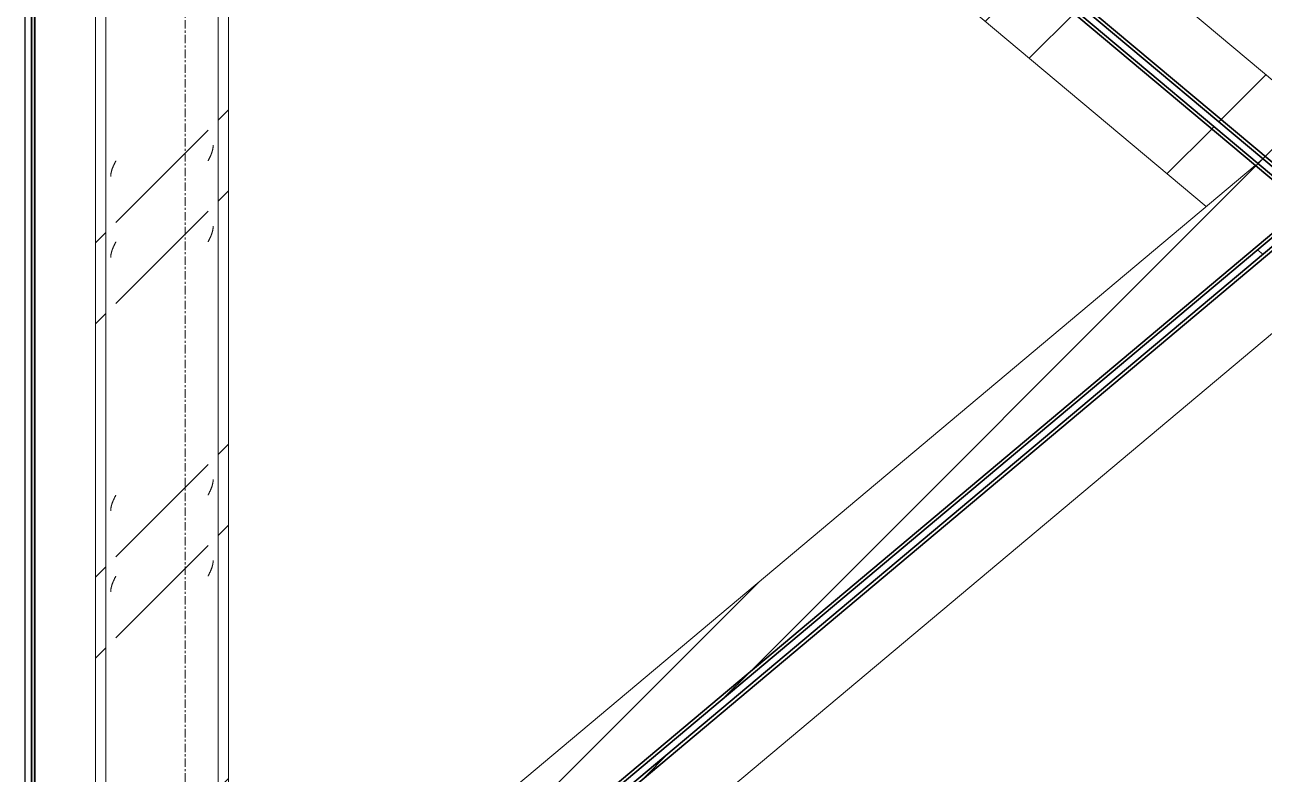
# Model space of a CAD drawing. Header units: centimetres. Extents: x -6741 to 14818, y -293 to 1595.
# Drawn here: x 630.2 to 816.8, y 156.8 to 269.5 of the extents above; entities that cross this region are included whole.
import ezdxf

# ---------------------------------------------------------------- set-up
doc = ezdxf.new("R2010")
doc.units = ezdxf.units.CM
doc.linetypes.add('Grid Line', pattern=[2.2225, 1.27, -0.3175, 0.3175, -0.3175])
for name, color, linetype, lineweight in [('A-GENM', 7, 'Continuous', 9), ('A-WALL', 7, 'Continuous', 9), ('A-WALL-PATT', 7, 'Continuous', 35), ('S-BEAM', 7, 'Continuous', 9), ('S-COLS', 7, 'Continuous', 9), ('S-GRID', 7, 'Continuous', 9)]:
    doc.layers.add(name, color=color, linetype=linetype, lineweight=lineweight)
pattern_1 = [(45, (152.695, 0), (-25.14472, 25.14472), []), (45, (152.695, 38.1), (-25.14472, 25.14472), [])]

# ---------------------------------------------------------------- blocks, each defined once
blk = doc.blocks.new('RVR_PQ_Terminación Fachada - RVR_PQ_Terminación Fachada-1834260-Elevación Eje 7')
at = {"layer": 'A-GENM', "color": 254, "lineweight": 25, "true_color": 0xcccccc}
for p, q in [((-6824.58, 938.29), (-6824.58, 96.73)), ((-6823.58, 96.73), (-6823.58, 938.29))]:
    blk.add_line(p, q, dxfattribs=at)
blk = doc.blocks.new('PQ_RVR_ARQ-01_ZZ_ZZ_MO_T_A_rvt-2-Elevación Eje 7')
at = {"layer": 'A-WALL-PATT', "lineweight": 9, "true_color": 0xeaeaea}
blk.add_hatch(color=254, dxfattribs=at).paths.add_polyline_path([(-6823.58, 99), (-6823.08, 99), (-6823.08, 938.29), (-6823.58, 938.29), (-6823.58, 127.04)])
at = {"layer": 'A-WALL', "color": 254, "lineweight": 35, "true_color": 0xcccccc}
for p, q in [((-6823.58, 938.29), (-6823.58, 99)), ((-6823.08, 99), (-6823.08, 938.29))]:
    blk.add_line(p, q, dxfattribs=at)
at = {"layer": 'A-GENM', "color": 254, "lineweight": 9, "true_color": 0xcccccc}
blk.add_blockref('RVR_PQ_Terminación Fachada - RVR_PQ_Terminación Fachada-1834260-Elevación Eje 7', (0, 0), dxfattribs=at)
blk = doc.blocks.new('FP_7-Elevación Eje 7')
at = {"layer": 'S-COLS', "color": 9, "true_color": 0xc0c0c0}
for p, q in [((-6796.59, 249.92), (-6796.57, 249.96)), ((-6796.57, 249.96), (-6796.55, 249.99)), ((-6796.55, 249.99), (-6796.54, 250.03)), ((-6796.54, 250.03), (-6796.52, 250.07)), ((-6796.52, 250.07), (-6796.51, 250.1)), ((-6796.51, 250.1), (-6796.49, 250.14)), ((-6796.49, 250.14), (-6796.48, 250.18)), ((-6796.48, 250.18), (-6796.47, 250.22)), ((-6796.47, 250.22), (-6796.45, 250.25)), ((-6796.45, 250.25), (-6796.44, 250.29)), ((-6796.44, 250.29), (-6796.43, 250.33)), ((-6796.43, 250.33), (-6796.41, 250.37)), ((-6796.41, 250.37), (-6796.4, 250.4)), ((-6796.4, 250.4), (-6796.39, 250.44)), ((-6796.39, 250.44), (-6796.38, 250.48)), ((-6796.38, 250.48), (-6796.37, 250.51)), ((-6796.37, 250.51), (-6796.36, 250.55)), ((-6796.36, 250.55), (-6796.35, 250.59)), ((-6796.35, 250.59), (-6796.34, 250.63)), ((-6796.34, 250.63), (-6796.33, 250.66)), ((-6796.33, 250.66), (-6796.32, 250.7)), ((-6796.32, 250.7), (-6796.31, 250.74)), ((-6796.31, 250.74), (-6796.3, 250.78)), ((-6796.3, 250.78), (-6796.29, 250.81)), ((-6796.29, 250.85), (-6796.28, 250.89)), ((-6796.29, 250.81), (-6796.29, 250.85)), ((-6796.28, 250.89), (-6796.27, 250.93)), ((-6796.27, 250.96), (-6796.26, 251)), ((-6796.27, 250.93), (-6796.27, 250.96)), ((-6796.26, 251.04), (-6796.25, 251.07)), ((-6796.26, 251), (-6796.26, 251.04)), ((-6796.25, 251.11), (-6796.24, 251.15)), ((-6796.25, 251.07), (-6796.25, 251.11)), ((-6796.24, 251.22), (-6796.23, 251.26)), ((-6796.24, 251.19), (-6796.24, 251.22)), ((-6796.24, 251.15), (-6796.24, 251.19)), ((-6796.23, 251.37), (-6796.23, 251.41)), ((-6796.23, 251.34), (-6796.23, 251.37)), ((-6796.23, 251.3), (-6796.23, 251.34)), ((-6796.23, 251.26), (-6796.23, 251.3)), ((-6797, 249.06), (-6796.98, 249.1)), ((-6796.98, 249.1), (-6796.96, 249.13)), ((-6796.96, 249.13), (-6796.94, 249.17)), ((-6796.94, 249.17), (-6796.92, 249.21)), ((-6796.92, 249.21), (-6796.9, 249.25)), ((-6796.9, 249.25), (-6796.88, 249.28)), ((-6796.88, 249.28), (-6796.86, 249.32)), ((-6796.86, 249.32), (-6796.85, 249.36)), ((-6796.85, 249.36), (-6796.83, 249.4)), ((-6796.83, 249.4), (-6796.81, 249.43)), ((-6796.81, 249.43), (-6796.79, 249.47)), ((-6796.79, 249.47), (-6796.77, 249.51)), ((-6796.77, 249.51), (-6796.76, 249.54)), ((-6796.76, 249.54), (-6796.74, 249.58)), ((-6796.74, 249.58), (-6796.72, 249.62)), ((-6796.72, 249.62), (-6796.7, 249.66)), ((-6796.7, 249.66), (-6796.68, 249.69)), ((-6796.68, 249.69), (-6796.67, 249.73)), ((-6796.67, 249.73), (-6796.65, 249.77)), ((-6796.65, 249.77), (-6796.63, 249.81)), ((-6796.63, 249.81), (-6796.62, 249.84)), ((-6796.62, 249.84), (-6796.6, 249.88)), ((-6796.6, 249.88), (-6796.59, 249.92)), ((-6796.27, 238.77), (-6796.26, 238.81)), ((-6796.27, 238.74), (-6796.27, 238.77)), ((-6796.26, 238.85), (-6796.25, 238.89)), ((-6796.26, 238.81), (-6796.26, 238.85)), ((-6796.25, 238.92), (-6796.24, 238.96)), ((-6796.25, 238.89), (-6796.25, 238.92)), ((-6796.24, 239.03), (-6796.23, 239.07)), ((-6796.24, 239), (-6796.24, 239.03)), ((-6796.24, 238.96), (-6796.24, 239)), ((-6796.23, 239.18), (-6796.23, 239.22)), ((-6796.23, 239.15), (-6796.23, 239.18)), ((-6796.23, 239.11), (-6796.23, 239.15)), ((-6796.23, 239.07), (-6796.23, 239.11)), ((-6797, 236.87), (-6796.98, 236.91)), ((-6796.98, 236.91), (-6796.96, 236.95)), ((-6796.96, 236.95), (-6796.94, 236.98)), ((-6796.94, 236.98), (-6796.92, 237.02)), ((-6796.92, 237.02), (-6796.9, 237.06)), ((-6796.9, 237.06), (-6796.88, 237.09)), ((-6796.88, 237.09), (-6796.86, 237.13)), ((-6796.86, 237.13), (-6796.85, 237.17)), ((-6796.85, 237.17), (-6796.83, 237.21)), ((-6796.83, 237.21), (-6796.81, 237.24)), ((-6796.81, 237.24), (-6796.79, 237.28)), ((-6796.79, 237.28), (-6796.77, 237.32)), ((-6796.77, 237.32), (-6796.76, 237.36)), ((-6796.76, 237.36), (-6796.74, 237.39)), ((-6796.74, 237.39), (-6796.72, 237.43)), ((-6796.72, 237.43), (-6796.7, 237.47)), ((-6796.7, 237.47), (-6796.68, 237.5)), ((-6796.68, 237.5), (-6796.67, 237.54)), ((-6796.67, 237.54), (-6796.65, 237.58)), ((-6796.65, 237.58), (-6796.63, 237.62)), ((-6796.63, 237.62), (-6796.62, 237.65)), ((-6796.62, 237.65), (-6796.6, 237.69)), ((-6796.6, 237.69), (-6796.59, 237.73)), ((-6796.59, 237.73), (-6796.57, 237.77)), ((-6796.57, 237.77), (-6796.55, 237.8)), ((-6796.55, 237.8), (-6796.54, 237.84)), ((-6796.54, 237.84), (-6796.52, 237.88)), ((-6796.52, 237.88), (-6796.51, 237.92)), ((-6796.51, 237.92), (-6796.49, 237.95)), ((-6796.49, 237.95), (-6796.48, 237.99)), ((-6796.48, 237.99), (-6796.47, 238.03)), ((-6796.47, 238.03), (-6796.45, 238.06)), ((-6796.45, 238.06), (-6796.44, 238.1)), ((-6796.44, 238.1), (-6796.43, 238.14)), ((-6796.43, 238.14), (-6796.41, 238.18)), ((-6796.41, 238.18), (-6796.4, 238.21)), ((-6796.4, 238.21), (-6796.39, 238.25)), ((-6796.39, 238.25), (-6796.38, 238.29)), ((-6796.38, 238.29), (-6796.37, 238.33)), ((-6796.37, 238.33), (-6796.36, 238.36)), ((-6796.36, 238.36), (-6796.35, 238.4)), ((-6796.35, 238.4), (-6796.34, 238.44)), ((-6796.34, 238.44), (-6796.33, 238.47)), ((-6796.33, 238.47), (-6796.32, 238.51)), ((-6796.32, 238.51), (-6796.31, 238.55)), ((-6796.31, 238.55), (-6796.3, 238.59)), ((-6796.3, 238.59), (-6796.29, 238.62)), ((-6796.29, 238.66), (-6796.28, 238.7)), ((-6796.29, 238.62), (-6796.29, 238.66)), ((-6796.28, 238.7), (-6796.27, 238.74)), ((-6796.62, 199.55), (-6796.6, 199.59)), ((-6796.6, 199.59), (-6796.59, 199.63)), ((-6796.59, 199.63), (-6796.57, 199.67)), ((-6796.57, 199.67), (-6796.55, 199.7)), ((-6796.55, 199.7), (-6796.54, 199.74)), ((-6796.54, 199.74), (-6796.52, 199.78)), ((-6796.52, 199.78), (-6796.51, 199.82)), ((-6796.51, 199.82), (-6796.49, 199.85)), ((-6796.49, 199.85), (-6796.48, 199.89)), ((-6796.48, 199.89), (-6796.47, 199.93)), ((-6796.47, 199.93), (-6796.45, 199.96)), ((-6796.45, 199.96), (-6796.44, 200)), ((-6796.44, 200), (-6796.43, 200.04)), ((-6796.43, 200.04), (-6796.41, 200.08)), ((-6796.41, 200.08), (-6796.4, 200.11)), ((-6796.4, 200.11), (-6796.39, 200.15)), ((-6796.39, 200.15), (-6796.38, 200.19)), ((-6796.38, 200.19), (-6796.37, 200.23)), ((-6796.37, 200.23), (-6796.36, 200.26)), ((-6796.36, 200.26), (-6796.35, 200.3)), ((-6796.35, 200.3), (-6796.34, 200.34)), ((-6796.34, 200.34), (-6796.33, 200.37)), ((-6796.33, 200.37), (-6796.32, 200.41)), ((-6796.32, 200.41), (-6796.31, 200.45)), ((-6796.31, 200.45), (-6796.3, 200.49)), ((-6796.3, 200.49), (-6796.29, 200.52)), ((-6796.29, 200.56), (-6796.28, 200.6)), ((-6796.29, 200.52), (-6796.29, 200.56)), ((-6796.28, 200.6), (-6796.27, 200.64)), ((-6796.27, 200.67), (-6796.26, 200.71)), ((-6796.27, 200.64), (-6796.27, 200.67)), ((-6796.26, 200.75), (-6796.25, 200.79)), ((-6796.26, 200.71), (-6796.26, 200.75)), ((-6796.25, 200.82), (-6796.24, 200.86)), ((-6796.25, 200.79), (-6796.25, 200.82)), ((-6796.24, 200.93), (-6796.23, 200.97)), ((-6796.24, 200.9), (-6796.24, 200.93)), ((-6796.24, 200.86), (-6796.24, 200.9)), ((-6796.23, 201.08), (-6796.23, 201.12)), ((-6796.23, 201.05), (-6796.23, 201.08)), ((-6796.23, 201.01), (-6796.23, 201.05)), ((-6796.23, 200.97), (-6796.23, 201.01)), ((-6797, 198.77), (-6796.98, 198.81)), ((-6796.98, 198.81), (-6796.96, 198.85)), ((-6796.96, 198.85), (-6796.94, 198.88)), ((-6796.94, 198.88), (-6796.92, 198.92)), ((-6796.92, 198.92), (-6796.9, 198.96)), ((-6796.9, 198.96), (-6796.88, 198.99)), ((-6796.88, 198.99), (-6796.86, 199.03)), ((-6796.86, 199.03), (-6796.85, 199.07)), ((-6796.85, 199.07), (-6796.83, 199.11)), ((-6796.83, 199.11), (-6796.81, 199.14)), ((-6796.81, 199.14), (-6796.79, 199.18)), ((-6796.79, 199.18), (-6796.77, 199.22)), ((-6796.77, 199.22), (-6796.76, 199.26)), ((-6796.76, 199.26), (-6796.74, 199.29)), ((-6796.74, 199.29), (-6796.72, 199.33)), ((-6796.72, 199.33), (-6796.7, 199.37)), ((-6796.7, 199.37), (-6796.68, 199.4)), ((-6796.68, 199.4), (-6796.67, 199.44)), ((-6796.67, 199.44), (-6796.65, 199.48)), ((-6796.65, 199.48), (-6796.63, 199.52)), ((-6796.63, 199.52), (-6796.62, 199.55)), ((-6796.29, 188.37), (-6796.28, 188.41)), ((-6796.28, 188.41), (-6796.27, 188.45)), ((-6796.27, 188.48), (-6796.26, 188.52)), ((-6796.27, 188.45), (-6796.27, 188.48)), ((-6796.26, 188.56), (-6796.25, 188.6)), ((-6796.26, 188.52), (-6796.26, 188.56)), ((-6796.25, 188.63), (-6796.24, 188.67)), ((-6796.25, 188.6), (-6796.25, 188.63)), ((-6796.24, 188.74), (-6796.23, 188.78)), ((-6796.24, 188.71), (-6796.24, 188.74)), ((-6796.24, 188.67), (-6796.24, 188.71)), ((-6796.23, 188.89), (-6796.23, 188.93)), ((-6796.23, 188.86), (-6796.23, 188.89)), ((-6796.23, 188.82), (-6796.23, 188.86)), ((-6796.23, 188.78), (-6796.23, 188.82)), ((-6797, 186.58), (-6796.98, 186.62)), ((-6796.98, 186.62), (-6796.96, 186.66)), ((-6796.96, 186.66), (-6796.94, 186.69)), ((-6796.94, 186.69), (-6796.92, 186.73)), ((-6796.92, 186.73), (-6796.9, 186.77)), ((-6796.9, 186.77), (-6796.88, 186.8)), ((-6796.88, 186.8), (-6796.86, 186.84)), ((-6796.86, 186.84), (-6796.85, 186.88)), ((-6796.85, 186.88), (-6796.83, 186.92)), ((-6796.83, 186.92), (-6796.81, 186.95)), ((-6796.81, 186.95), (-6796.79, 186.99)), ((-6796.79, 186.99), (-6796.77, 187.03)), ((-6796.77, 187.03), (-6796.76, 187.07)), ((-6796.76, 187.07), (-6796.74, 187.1)), ((-6796.74, 187.1), (-6796.72, 187.14)), ((-6796.72, 187.14), (-6796.7, 187.18)), ((-6796.7, 187.18), (-6796.68, 187.22)), ((-6796.68, 187.22), (-6796.67, 187.25)), ((-6796.67, 187.25), (-6796.65, 187.29)), ((-6796.65, 187.29), (-6796.63, 187.33)), ((-6796.63, 187.33), (-6796.62, 187.36)), ((-6796.62, 187.36), (-6796.6, 187.4)), ((-6796.6, 187.4), (-6796.59, 187.44)), ((-6796.59, 187.44), (-6796.57, 187.48)), ((-6796.57, 187.48), (-6796.55, 187.51)), ((-6796.55, 187.51), (-6796.54, 187.55)), ((-6796.54, 187.55), (-6796.52, 187.59)), ((-6796.52, 187.59), (-6796.51, 187.63)), ((-6796.51, 187.63), (-6796.49, 187.66)), ((-6796.49, 187.66), (-6796.48, 187.7)), ((-6796.48, 187.7), (-6796.47, 187.74)), ((-6796.47, 187.74), (-6796.45, 187.77)), ((-6796.45, 187.77), (-6796.44, 187.81)), ((-6796.44, 187.81), (-6796.43, 187.85)), ((-6796.43, 187.85), (-6796.41, 187.89)), ((-6796.41, 187.89), (-6796.4, 187.92)), ((-6796.4, 187.92), (-6796.39, 187.96)), ((-6796.39, 187.96), (-6796.38, 188)), ((-6796.38, 188), (-6796.37, 188.04)), ((-6796.37, 188.04), (-6796.36, 188.07)), ((-6796.36, 188.07), (-6796.35, 188.11)), ((-6796.35, 188.11), (-6796.34, 188.15)), ((-6796.34, 188.15), (-6796.33, 188.19)), ((-6796.33, 188.19), (-6796.32, 188.22)), ((-6796.32, 188.22), (-6796.31, 188.26)), ((-6796.31, 188.26), (-6796.3, 188.3)), ((-6796.3, 188.3), (-6796.29, 188.33)), ((-6796.29, 188.33), (-6796.29, 188.37))]:
    blk.add_line(p, q, dxfattribs=at)
blk = doc.blocks.new('FP_8-Elevación Eje 7')
at = {"layer": 'S-COLS', "color": 9, "true_color": 0xc0c0c0}
for p, q in [((-6811.35, 248.05), (-6811.33, 248.09)), ((-6811.33, 248.09), (-6811.32, 248.13)), ((-6811.32, 248.13), (-6811.3, 248.16)), ((-6811.3, 248.16), (-6811.29, 248.2)), ((-6811.29, 248.2), (-6811.27, 248.24)), ((-6811.27, 248.24), (-6811.26, 248.28)), ((-6811.26, 248.28), (-6811.24, 248.31)), ((-6811.24, 248.31), (-6811.22, 248.35)), ((-6811.22, 248.35), (-6811.2, 248.39)), ((-6811.2, 248.39), (-6811.19, 248.43)), ((-6811.19, 248.43), (-6811.17, 248.46)), ((-6811.17, 248.46), (-6811.15, 248.5)), ((-6811.15, 248.5), (-6811.14, 248.54)), ((-6811.14, 248.54), (-6811.12, 248.58)), ((-6811.12, 248.58), (-6811.1, 248.61)), ((-6811.1, 248.61), (-6811.08, 248.65)), ((-6811.08, 248.65), (-6811.06, 248.69)), ((-6811.06, 248.69), (-6811.04, 248.72)), ((-6811.04, 248.72), (-6811.03, 248.76)), ((-6811.03, 248.76), (-6811.01, 248.8)), ((-6811.01, 248.8), (-6810.99, 248.84)), ((-6810.99, 248.84), (-6810.97, 248.87)), ((-6810.97, 248.87), (-6810.95, 248.91)), ((-6810.95, 248.91), (-6810.93, 248.95)), ((-6810.93, 248.95), (-6810.91, 248.99)), ((-6810.91, 248.99), (-6810.9, 249.02)), ((-6810.9, 249.02), (-6810.88, 249.06)), ((-6811.64, 246.9), (-6811.63, 246.93)), ((-6811.64, 246.86), (-6811.64, 246.9)), ((-6811.64, 246.82), (-6811.64, 246.86)), ((-6811.64, 246.78), (-6811.64, 246.82)), ((-6811.64, 246.75), (-6811.64, 246.78)), ((-6811.64, 246.71), (-6811.64, 246.75)), ((-6811.63, 247.01), (-6811.62, 247.05)), ((-6811.63, 246.97), (-6811.63, 247.01)), ((-6811.63, 246.93), (-6811.63, 246.97)), ((-6811.62, 247.08), (-6811.61, 247.12)), ((-6811.62, 247.05), (-6811.62, 247.08)), ((-6811.61, 247.16), (-6811.6, 247.19)), ((-6811.61, 247.12), (-6811.61, 247.16)), ((-6811.6, 247.19), (-6811.59, 247.23)), ((-6811.59, 247.27), (-6811.58, 247.31)), ((-6811.59, 247.23), (-6811.59, 247.27)), ((-6811.58, 247.31), (-6811.57, 247.34)), ((-6811.57, 247.34), (-6811.56, 247.38)), ((-6811.56, 247.38), (-6811.55, 247.42)), ((-6811.55, 247.42), (-6811.54, 247.46)), ((-6811.54, 247.49), (-6811.53, 247.53)), ((-6811.54, 247.46), (-6811.54, 247.49)), ((-6811.53, 247.53), (-6811.52, 247.57)), ((-6811.52, 247.57), (-6811.5, 247.61)), ((-6811.5, 247.61), (-6811.49, 247.64)), ((-6811.49, 247.64), (-6811.48, 247.68)), ((-6811.48, 247.68), (-6811.47, 247.72)), ((-6811.47, 247.72), (-6811.46, 247.75)), ((-6811.46, 247.75), (-6811.45, 247.79)), ((-6811.45, 247.79), (-6811.43, 247.83)), ((-6811.43, 247.83), (-6811.42, 247.87)), ((-6811.42, 247.87), (-6811.41, 247.9)), ((-6811.41, 247.9), (-6811.39, 247.94)), ((-6811.39, 247.94), (-6811.38, 247.98)), ((-6811.38, 247.98), (-6811.36, 248.02)), ((-6811.36, 248.02), (-6811.35, 248.05)), ((-6811.6, 235.01), (-6811.59, 235.04)), ((-6811.59, 235.08), (-6811.58, 235.12)), ((-6811.59, 235.04), (-6811.59, 235.08)), ((-6811.58, 235.12), (-6811.57, 235.15)), ((-6811.57, 235.15), (-6811.56, 235.19)), ((-6811.56, 235.19), (-6811.55, 235.23)), ((-6811.55, 235.23), (-6811.54, 235.27)), ((-6811.54, 235.3), (-6811.53, 235.34)), ((-6811.54, 235.27), (-6811.54, 235.3)), ((-6811.53, 235.34), (-6811.52, 235.38)), ((-6811.52, 235.38), (-6811.5, 235.42)), ((-6811.5, 235.42), (-6811.49, 235.45)), ((-6811.49, 235.45), (-6811.48, 235.49)), ((-6811.48, 235.49), (-6811.47, 235.53)), ((-6811.47, 235.53), (-6811.46, 235.56)), ((-6811.46, 235.56), (-6811.45, 235.6)), ((-6811.45, 235.6), (-6811.43, 235.64)), ((-6811.43, 235.64), (-6811.42, 235.68)), ((-6811.42, 235.68), (-6811.41, 235.71)), ((-6811.41, 235.71), (-6811.39, 235.75)), ((-6811.39, 235.75), (-6811.38, 235.79)), ((-6811.38, 235.79), (-6811.36, 235.83)), ((-6811.36, 235.83), (-6811.35, 235.86)), ((-6811.35, 235.86), (-6811.33, 235.9)), ((-6811.33, 235.9), (-6811.32, 235.94)), ((-6811.32, 235.94), (-6811.3, 235.98)), ((-6811.3, 235.98), (-6811.29, 236.01)), ((-6811.29, 236.01), (-6811.27, 236.05)), ((-6811.27, 236.05), (-6811.26, 236.09)), ((-6811.26, 236.09), (-6811.24, 236.12)), ((-6811.24, 236.12), (-6811.22, 236.16)), ((-6811.22, 236.16), (-6811.2, 236.2)), ((-6811.2, 236.2), (-6811.19, 236.24)), ((-6811.19, 236.24), (-6811.17, 236.27)), ((-6811.17, 236.27), (-6811.15, 236.31)), ((-6811.15, 236.31), (-6811.14, 236.35)), ((-6811.14, 236.35), (-6811.12, 236.39)), ((-6811.12, 236.39), (-6811.1, 236.42)), ((-6811.1, 236.42), (-6811.08, 236.46)), ((-6811.08, 236.46), (-6811.06, 236.5)), ((-6811.06, 236.5), (-6811.04, 236.53)), ((-6811.04, 236.53), (-6811.03, 236.57)), ((-6811.03, 236.57), (-6811.01, 236.61)), ((-6811.01, 236.61), (-6810.99, 236.65)), ((-6810.99, 236.65), (-6810.97, 236.68)), ((-6810.97, 236.68), (-6810.95, 236.72)), ((-6810.95, 236.72), (-6810.93, 236.76)), ((-6810.93, 236.76), (-6810.91, 236.8)), ((-6810.91, 236.8), (-6810.9, 236.83)), ((-6810.9, 236.83), (-6810.88, 236.87)), ((-6811.64, 234.71), (-6811.63, 234.74)), ((-6811.64, 234.67), (-6811.64, 234.71)), ((-6811.64, 234.63), (-6811.64, 234.67)), ((-6811.64, 234.59), (-6811.64, 234.63)), ((-6811.64, 234.56), (-6811.64, 234.59)), ((-6811.64, 234.52), (-6811.64, 234.56)), ((-6811.63, 234.82), (-6811.62, 234.86)), ((-6811.63, 234.78), (-6811.63, 234.82)), ((-6811.63, 234.74), (-6811.63, 234.78)), ((-6811.62, 234.89), (-6811.61, 234.93)), ((-6811.62, 234.86), (-6811.62, 234.89)), ((-6811.61, 234.97), (-6811.6, 235.01)), ((-6811.61, 234.93), (-6811.61, 234.97)), ((-6811.38, 197.69), (-6811.36, 197.73)), ((-6811.36, 197.73), (-6811.35, 197.76)), ((-6811.35, 197.76), (-6811.33, 197.8)), ((-6811.33, 197.8), (-6811.32, 197.84)), ((-6811.32, 197.84), (-6811.3, 197.88)), ((-6811.3, 197.88), (-6811.29, 197.91)), ((-6811.29, 197.91), (-6811.27, 197.95)), ((-6811.27, 197.95), (-6811.26, 197.99)), ((-6811.26, 197.99), (-6811.24, 198.02)), ((-6811.24, 198.02), (-6811.22, 198.06)), ((-6811.22, 198.06), (-6811.2, 198.1)), ((-6811.2, 198.1), (-6811.19, 198.14)), ((-6811.19, 198.14), (-6811.17, 198.17)), ((-6811.17, 198.17), (-6811.15, 198.21)), ((-6811.15, 198.21), (-6811.14, 198.25)), ((-6811.14, 198.25), (-6811.12, 198.29)), ((-6811.12, 198.29), (-6811.1, 198.32)), ((-6811.1, 198.32), (-6811.08, 198.36)), ((-6811.08, 198.36), (-6811.06, 198.4)), ((-6811.06, 198.4), (-6811.04, 198.43)), ((-6811.04, 198.43), (-6811.03, 198.47)), ((-6811.03, 198.47), (-6811.01, 198.51)), ((-6811.01, 198.51), (-6810.99, 198.55)), ((-6810.99, 198.55), (-6810.97, 198.58)), ((-6810.97, 198.58), (-6810.95, 198.62)), ((-6810.95, 198.62), (-6810.93, 198.66)), ((-6810.93, 198.66), (-6810.91, 198.7)), ((-6810.91, 198.7), (-6810.9, 198.73)), ((-6810.9, 198.73), (-6810.88, 198.77)), ((-6811.64, 196.61), (-6811.63, 196.64)), ((-6811.64, 196.57), (-6811.64, 196.61)), ((-6811.64, 196.53), (-6811.64, 196.57)), ((-6811.64, 196.49), (-6811.64, 196.53)), ((-6811.64, 196.46), (-6811.64, 196.49)), ((-6811.64, 196.42), (-6811.64, 196.46)), ((-6811.63, 196.72), (-6811.62, 196.76)), ((-6811.63, 196.68), (-6811.63, 196.72)), ((-6811.63, 196.64), (-6811.63, 196.68)), ((-6811.62, 196.79), (-6811.61, 196.83)), ((-6811.62, 196.76), (-6811.62, 196.79)), ((-6811.61, 196.87), (-6811.6, 196.91)), ((-6811.61, 196.83), (-6811.61, 196.87)), ((-6811.6, 196.91), (-6811.59, 196.94)), ((-6811.59, 196.98), (-6811.58, 197.02)), ((-6811.59, 196.94), (-6811.59, 196.98)), ((-6811.58, 197.02), (-6811.57, 197.05)), ((-6811.57, 197.05), (-6811.56, 197.09)), ((-6811.56, 197.09), (-6811.55, 197.13)), ((-6811.55, 197.13), (-6811.54, 197.17)), ((-6811.54, 197.2), (-6811.53, 197.24)), ((-6811.54, 197.17), (-6811.54, 197.2)), ((-6811.53, 197.24), (-6811.52, 197.28)), ((-6811.52, 197.28), (-6811.5, 197.32)), ((-6811.5, 197.32), (-6811.49, 197.35)), ((-6811.49, 197.35), (-6811.48, 197.39)), ((-6811.48, 197.39), (-6811.47, 197.43)), ((-6811.47, 197.43), (-6811.46, 197.46)), ((-6811.46, 197.46), (-6811.45, 197.5)), ((-6811.45, 197.5), (-6811.43, 197.54)), ((-6811.43, 197.54), (-6811.42, 197.58)), ((-6811.42, 197.58), (-6811.41, 197.61)), ((-6811.41, 197.61), (-6811.39, 197.65)), ((-6811.39, 197.65), (-6811.38, 197.69)), ((-6810.91, 186.51), (-6810.9, 186.54)), ((-6810.9, 186.54), (-6810.88, 186.58)), ((-6811.61, 184.68), (-6811.6, 184.72)), ((-6811.61, 184.64), (-6811.61, 184.68)), ((-6811.6, 184.72), (-6811.59, 184.75)), ((-6811.59, 184.79), (-6811.58, 184.83)), ((-6811.59, 184.75), (-6811.59, 184.79)), ((-6811.58, 184.83), (-6811.57, 184.87)), ((-6811.57, 184.87), (-6811.56, 184.9)), ((-6811.56, 184.9), (-6811.55, 184.94)), ((-6811.55, 184.94), (-6811.54, 184.98)), ((-6811.54, 185.01), (-6811.53, 185.05)), ((-6811.54, 184.98), (-6811.54, 185.01)), ((-6811.53, 185.05), (-6811.52, 185.09)), ((-6811.52, 185.09), (-6811.5, 185.13)), ((-6811.5, 185.13), (-6811.49, 185.16)), ((-6811.49, 185.16), (-6811.48, 185.2)), ((-6811.48, 185.2), (-6811.47, 185.24)), ((-6811.47, 185.24), (-6811.46, 185.28)), ((-6811.46, 185.28), (-6811.45, 185.31)), ((-6811.45, 185.31), (-6811.43, 185.35)), ((-6811.43, 185.35), (-6811.42, 185.39)), ((-6811.42, 185.39), (-6811.41, 185.42)), ((-6811.41, 185.42), (-6811.39, 185.46)), ((-6811.39, 185.46), (-6811.38, 185.5)), ((-6811.38, 185.5), (-6811.36, 185.54)), ((-6811.36, 185.54), (-6811.35, 185.57)), ((-6811.35, 185.57), (-6811.33, 185.61)), ((-6811.33, 185.61), (-6811.32, 185.65)), ((-6811.32, 185.65), (-6811.3, 185.69)), ((-6811.3, 185.69), (-6811.29, 185.72)), ((-6811.29, 185.72), (-6811.27, 185.76)), ((-6811.27, 185.76), (-6811.26, 185.8)), ((-6811.26, 185.8), (-6811.24, 185.84)), ((-6811.24, 185.84), (-6811.22, 185.87)), ((-6811.22, 185.87), (-6811.2, 185.91)), ((-6811.2, 185.91), (-6811.19, 185.95)), ((-6811.19, 185.95), (-6811.17, 185.98)), ((-6811.17, 185.98), (-6811.15, 186.02)), ((-6811.15, 186.02), (-6811.14, 186.06)), ((-6811.14, 186.06), (-6811.12, 186.1)), ((-6811.12, 186.1), (-6811.1, 186.13)), ((-6811.1, 186.13), (-6811.08, 186.17)), ((-6811.08, 186.17), (-6811.06, 186.21)), ((-6811.06, 186.21), (-6811.04, 186.25)), ((-6811.04, 186.25), (-6811.03, 186.28)), ((-6811.03, 186.28), (-6811.01, 186.32)), ((-6811.01, 186.32), (-6810.99, 186.36)), ((-6810.99, 186.36), (-6810.97, 186.39)), ((-6810.97, 186.39), (-6810.95, 186.43)), ((-6810.95, 186.43), (-6810.93, 186.47)), ((-6810.93, 186.47), (-6810.91, 186.51)), ((-6811.64, 184.42), (-6811.63, 184.45)), ((-6811.64, 184.38), (-6811.64, 184.42)), ((-6811.64, 184.34), (-6811.64, 184.38)), ((-6811.64, 184.31), (-6811.64, 184.34)), ((-6811.64, 184.27), (-6811.64, 184.31)), ((-6811.64, 184.23), (-6811.64, 184.27)), ((-6811.63, 184.53), (-6811.62, 184.57)), ((-6811.63, 184.49), (-6811.63, 184.53)), ((-6811.63, 184.45), (-6811.63, 184.49)), ((-6811.62, 184.6), (-6811.61, 184.64)), ((-6811.62, 184.57), (-6811.62, 184.6))]:
    blk.add_line(p, q, dxfattribs=at)
blk = doc.blocks.new('UC-Perfil universal-Pilar - 200 x 200-V6-Elevación Eje 7')
at = {"layer": 'S-COLS', "true_color": 0xc0c0c0}
h = blk.add_hatch(dxfattribs=at)
h.set_pattern_fill('FP_14', color=9, style=0, pattern_type=2)
h.set_pattern_definition(pattern_1)
h.paths.add_polyline_path([(-6812.4, 94), (-6812.4, 933.53), (-6813.94, 933.53), (-6813.94, 94)])
h = blk.add_hatch(dxfattribs=at)
h.set_pattern_fill('FP_14', color=9, style=0, pattern_type=2)
h.set_pattern_definition(pattern_1)
h.paths.add_polyline_path([(-6810.88, 94), (-6797, 94), (-6797, 933.53), (-6810.88, 933.53), (-6810.88, 127.04)])
h = blk.add_hatch(dxfattribs=at)
h.set_pattern_fill('FP_14', color=9, style=0, pattern_type=2)
h.set_pattern_definition(pattern_1)
h.paths.add_polyline_path([(-6793.94, 94), (-6793.94, 933.53), (-6795.48, 933.53), (-6795.48, 94)])
at = {"layer": 'S-COLS'}
for p, q in [((-6813.94, 933.53), (-6813.94, 94)), ((-6812.4, 933.53), (-6812.4, 94)), ((-6795.48, 933.53), (-6795.48, 94)), ((-6793.94, 933.53), (-6793.94, 94))]:
    blk.add_line(p, q, dxfattribs=at)
for name in ['FP_7-Elevación Eje 7', 'FP_8-Elevación Eje 7']:
    blk.add_blockref(name, (0, 0), dxfattribs=at)
blk = doc.blocks.new('RVR_Tensor angular doble L - d_10 mm-1745225-Elevación Eje 7')
at = {"layer": 'S-BEAM', "true_color": 0xc0c0c0}
h = blk.add_hatch(dxfattribs=at)
h.set_pattern_fill('FP_14', color=9, style=0, pattern_type=2)
h.set_pattern_definition(pattern_1)
h.paths.add_polyline_path([(-6478.08, 100.6), (-6471.97, 107.88), (-6630.47, 240.87), (-6637.86, 234.67), (-6486.75, 107.88)])
h.paths.add_polyline_path([(-6638.24, 235), (-6630.85, 241.2), (-6631.63, 241.85), (-6639.02, 235.65)])
h.paths.add_polyline_path([(-6646.8, 242.18), (-6639.41, 248.38), (-6771.08, 358.86), (-6783.54, 358.86), (-6784.5, 357.72), (-6705.71, 291.61)])
h = blk.add_hatch(dxfattribs=at)
h.set_pattern_fill('FP_14', color=9, style=0, pattern_type=2)
h.set_pattern_definition(pattern_1)
h.paths.add_polyline_path([(-6471.97, 107.88), (-6471.65, 108.26), (-6770.3, 358.86), (-6771.08, 358.86), (-6573.18, 192.81)])
h = blk.add_hatch(dxfattribs=at)
h.set_pattern_fill('FP_14', color=9, style=0, pattern_type=2)
h.set_pattern_definition(pattern_1)
h.paths.add_polyline_path([(-6471.02, 109.04), (-6470.7, 109.42), (-6767.97, 358.86), (-6768.74, 358.86), (-6573.18, 194.76)])
h = blk.add_hatch(dxfattribs=at)
h.set_pattern_fill('FP_15', color=9, style=0, pattern_type=2)
h.set_pattern_definition(pattern_1)
h.paths.add_polyline_path([(-6470.7, 109.42), (-6464.59, 116.7), (-6621.52, 248.38), (-6628.91, 242.18), (-6471.65, 110.22)])
h.paths.add_polyline_path([(-6629.3, 242.5), (-6621.91, 248.7), (-6622.69, 249.36), (-6630.08, 243.16)])
h.paths.add_polyline_path([(-6630.47, 243.48), (-6623.08, 249.68), (-6753.19, 358.86), (-6767.97, 358.86), (-6687.82, 291.61)])
at = {"layer": 'S-BEAM', "lineweight": 35}
for p, q in [((-6771.08, 358.86), (-6471.97, 107.88)), ((-6471.65, 108.26), (-6770.3, 358.86)), ((-6768.74, 358.86), (-6471.02, 109.04)), ((-6470.7, 109.42), (-6767.97, 358.86))]:
    blk.add_line(p, q, dxfattribs=at)
at = {"layer": 'S-BEAM'}
for p, q in [((-6753.19, 358.86), (-6623.08, 249.68)), ((-6784.5, 357.72), (-6646.8, 242.18)), ((-6639.02, 235.65), (-6638.24, 235))]:
    blk.add_line(p, q, dxfattribs=at)
blk = doc.blocks.new('RVR_Tensor angular doble L - d_10 mm-1745273-Elevación Eje 7')
at = {"layer": 'S-BEAM', "true_color": 0xc0c0c0}
h = blk.add_hatch(dxfattribs=at)
h.set_pattern_fill('FP_15', color=9, style=0, pattern_type=2)
h.set_pattern_definition(pattern_1)
h.paths.add_polyline_path([(-6784.01, 114.64), (-6632.02, 242.18), (-6639.41, 248.38), (-6790.12, 121.92)])
h.paths.add_polyline_path([(-6631.63, 242.5), (-6630.85, 243.16), (-6638.24, 249.36), (-6639.02, 248.7)])
h.paths.add_polyline_path([(-6630.47, 243.48), (-6492.96, 358.86), (-6507.74, 358.86), (-6637.86, 249.68)])
h.paths.add_polyline_path([(-6483.56, 378.86), (-6483.7, 379.03), (-6483.91, 378.86)])
h = blk.add_hatch(dxfattribs=at)
h.set_pattern_fill('FP_14', color=9, style=0, pattern_type=2)
h.set_pattern_definition(pattern_1)
h.paths.add_polyline_path([(-6783.69, 114.26), (-6492.19, 358.86), (-6492.96, 358.86), (-6784.01, 114.64)])
h = blk.add_hatch(dxfattribs=at)
h.set_pattern_fill('FP_14', color=9, style=0, pattern_type=2)
h.set_pattern_definition(pattern_1)
h.paths.add_polyline_path([(-6782.74, 113.1), (-6489.85, 358.86), (-6490.63, 358.86), (-6783.06, 113.48)])
h = blk.add_hatch(dxfattribs=at)
h.set_pattern_fill('FP_14', color=9, style=0, pattern_type=2)
h.set_pattern_definition(pattern_1)
h.paths.add_polyline_path([(-6776.64, 105.82), (-6623.08, 234.67), (-6630.47, 240.87), (-6782.74, 113.1)])
h.paths.add_polyline_path([(-6622.69, 235), (-6621.91, 235.65), (-6629.3, 241.85), (-6630.08, 241.2)])
h.paths.add_polyline_path([(-6614.13, 242.18), (-6475.07, 358.86), (-6489.85, 358.86), (-6621.52, 248.38)])
at = {"layer": 'S-BEAM', "lineweight": 35}
for p, q in [((-6492.96, 358.86), (-6784.01, 114.64)), ((-6783.69, 114.26), (-6492.19, 358.86)), ((-6490.63, 358.86), (-6783.06, 113.48)), ((-6782.74, 113.1), (-6489.85, 358.86))]:
    blk.add_line(p, q, dxfattribs=at)
at = {"layer": 'S-BEAM'}
for p, q in [((-6790.12, 121.92), (-6639.41, 248.38)), ((-6639.02, 248.7), (-6638.24, 249.36)), ((-6776.64, 105.82), (-6623.08, 234.67))]:
    blk.add_line(p, q, dxfattribs=at)

msp = doc.modelspace()

# ---------------------------------------------------------------- linework, layer by layer
at = {"layer": 'S-GRID', "color": 253, "linetype": 'Grid Line', "true_color": 0xaaaaaa}
msp.add_line((654.362, -293.309), (654.362, 1534.845), dxfattribs=at)

# ---------------------------------------------------------------- block references
at = {"lineweight": 5}
msp.add_blockref('PQ_RVR_ARQ-01_ZZ_ZZ_MO_T_A_rvt-2-Elevación Eje 7', (7454.807, 0), dxfattribs=at)
at = {"layer": 'S-BEAM'}
for name in ['RVR_Tensor angular doble L - d_10 mm-1745273-Elevación Eje 7', 'RVR_Tensor angular doble L - d_10 mm-1745225-Elevación Eje 7']:
    msp.add_blockref(name, (7454.807, 0), dxfattribs=at)
at = {"layer": 'S-COLS'}
msp.add_blockref('UC-Perfil universal-Pilar - 200 x 200-V6-Elevación Eje 7', (7454.807, 0), dxfattribs=at)

doc.saveas('drawing.dxf')
